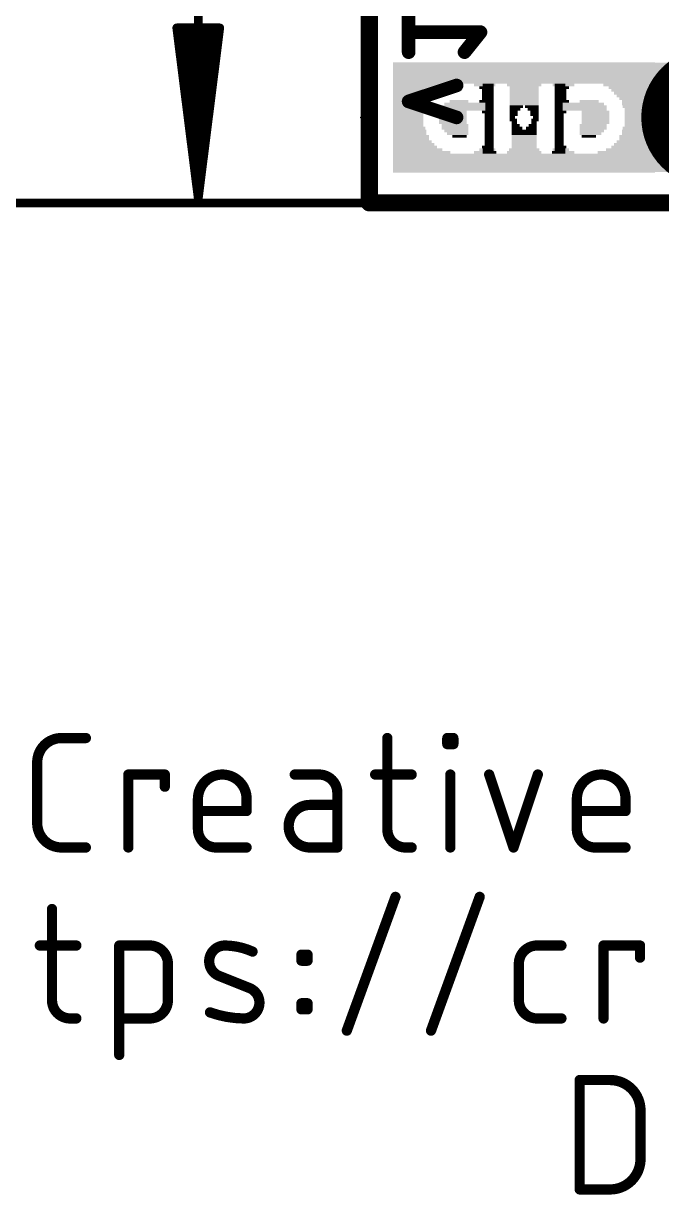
# Model space of a CAD drawing. Extents: x -28.7 to 57.9, y -15.3 to 34.1.
# Drawn here: x -5.14 to 4.34, y -14.73 to 2.67 of the extents above; entities that cross this region are included whole.
import ezdxf

# ---------------------------------------------------------------- set-up
doc = ezdxf.new("R2010")
doc.units = 0
for name, color, linetype in [('1', 12, 'CONTINUOUS'), ('16', 53, 'CONTINUOUS'), ('17', 254, 'CONTINUOUS'), ('20', 53, 'CONTINUOUS'), ('21', 41, 'CONTINUOUS'), ('22', 40, 'CONTINUOUS'), ('23', 53, 'CONTINUOUS'), ('29', 253, 'CONTINUOUS'), ('30', 253, 'CONTINUOUS'), ('47', 253, 'CONTINUOUS'), ('51', 53, 'CONTINUOUS')]:
    doc.layers.add(name, color=color, linetype=linetype)

# ---------------------------------------------------------------- blocks, each defined once
blk = doc.blocks.new('RECT')
blk.add_solid([(-0.5, -0.5), (0.5, -0.5), (-0.5, 0.5), (0.5, 0.5)])
blk = doc.blocks.new('ROUNDP')
at = {"const_width": 0.5}
blk.add_lwpolyline([(0, -0.25, 1), (0, 0.25, 1), (0, -0.25)], format="xyb", dxfattribs=at)

msp = doc.modelspace()

# ---------------------------------------------------------------- linework, layer by layer
at = {"layer": '1', "const_width": 0.254}
for points in [[(0, 0), (0, 25.4)], [(0, 0), (0, 4.318)], [(27.94, 0), (0, 0)], [(27.94, 0), (0, 0)]]:
    msp.add_lwpolyline(points, dxfattribs=at)
at = {"layer": '1', "const_width": 0.127}
for points in [[(0, 0.0635, 1), (0, -0.0635)], [(0, 0.0635, 1), (0, -0.0635)], [(-0.0635, 0, 1), (0.0635, 0)], [(-0.0635, 0, 1), (0.0635, 0)]]:
    msp.add_lwpolyline(points, format="xyb", dxfattribs=at)
at = {"layer": '16'}
for points, const_width in [([(0, 0), (0, 25.4)], 0.254), ([(0.5842, 2.2394), (0.5842, 2.8321)], 0.2032), ([(1.651, 2.5358), (0.5842, 2.5358)], 0.2032), ([(1.4139, 2.2394), (1.651, 2.5358)], 0.2032), ([(0.5842, 1.5071), (1.2954, 1.7441)], 0.2032), ([(1.2954, 1.27), (0.5842, 1.5071)], 0.2032), ([(27.94, 0), (0, 0)], 0.254)]:
    msp.add_lwpolyline(points, dxfattribs=dict(at, const_width=const_width))
for points, const_width in [([(0.5842, 2.5866, 1), (0.5842, 2.485)], 0.1016), ([(1.6907, 2.504, 1), (1.6113, 2.5675)], 0.1016), ([(1.651, 2.485, 1), (1.651, 2.5866)], 0.1016), ([(0.5334, 2.2394, 1), (0.635, 2.2394)], 0.1016), ([(1.3743, 2.2712, 1), (1.4536, 2.2077)], 0.1016), ([(1.3115, 1.6959, 1), (1.2793, 1.7923)], 0.1016), ([(0.6003, 1.5553, 1), (0.5681, 1.4589)], 0.1016), ([(0.5681, 1.5553, 1), (0.6003, 1.4589)], 0.1016), ([(1.2793, 1.2218, 1), (1.3115, 1.3182)], 0.1016), ([(0, 0.0635, 1), (0, -0.0635)], 0.127), ([(-0.0635, 0, 1), (0.0635, 0)], 0.127)]:
    msp.add_lwpolyline(points, format="xyb", dxfattribs=dict(at, const_width=const_width))
at = {"layer": '20', "const_width": 0.2032}
for points in [[(0, 25.4), (0, 0)], [(0, 0), (27.94, 0)]]:
    msp.add_lwpolyline(points, dxfattribs=at)
at = {"layer": '20', "const_width": 0.1016}
for points in [[(0, 0.0508, 1), (0, -0.0508)], [(-0.0508, 0, 1), (0.0508, 0)]]:
    msp.add_lwpolyline(points, format="xyb", dxfattribs=at)
at = {"layer": '23'}
msp.add_point((-0.127, 1.27), dxfattribs=at)
at = {"layer": '47', "const_width": 0.13}
for points in [[(-2.54, 12.635), (-2.54, 0.065)], [(-2.54, 0.065), (-2.8592, 2.6)], [(-2.8592, 2.6), (-2.2208, 2.6)], [(-2.54, 0.065), (-2.8, 2.6)], [(-2.54, 0.065), (-2.67, 2.6)], [(-2.2208, 2.6), (-2.54, 0.065)], [(-2.41, 2.6), (-2.54, 0.065)], [(-2.28, 2.6), (-2.54, 0.065)], [(0, 0), (-9.57, 0)], [(5.08, 0), (-4.49, 0)]]:
    msp.add_lwpolyline(points, dxfattribs=at)
at = {"layer": '47', "const_width": 0.065}
for points in [[(-2.827, 2.6041, 1), (-2.8915, 2.5959)], [(-2.8592, 2.6325, 1), (-2.8592, 2.5675)], [(-2.7677, 2.6033, 1), (-2.8323, 2.5967)], [(-2.6375, 2.6017, 1), (-2.7025, 2.5983)], [(-2.3775, 2.5983, 1), (-2.4425, 2.6017)], [(-2.2477, 2.5967, 1), (-2.3123, 2.6033)], [(-2.1885, 2.5959, 1), (-2.253, 2.6041)], [(-2.2208, 2.5675, 1), (-2.2208, 2.6325)], [(-4.49, 0.0325, 1), (-4.49, -0.0325)], [(-2.5722, 0.0691, 1), (-2.5078, 0.0609)], [(-2.5723, 0.0683, 1), (-2.5077, 0.0617)], [(-2.5725, 0.0633, 1), (-2.5075, 0.0667)], [(-2.5725, 0.0667, 1), (-2.5075, 0.0633)], [(-2.5725, 0.065, 1), (-2.5075, 0.065)], [(-2.5723, 0.0617, 1), (-2.5077, 0.0683)], [(-2.5722, 0.0609, 1), (-2.5078, 0.0691)], [(0, -0.0325, 1), (0, 0.0325)]]:
    msp.add_lwpolyline(points, format="xyb", dxfattribs=at)
at = {"layer": '51'}
for points, const_width in [([(-4.5703, -7.9502, 0.4142), (-4.9316, -8.3114)], 0.1524), ([(-4.5703, -7.9121, 1), (-4.5703, -7.9883)], 0.0762), ([(-4.5703, -7.9883, 1), (-4.5703, -7.9121)], 0.0762), ([(-4.2091, -7.9883, 1), (-4.2091, -7.9121)], 0.0762), ([(0.3058, -7.9502, 1), (0.2296, -7.9502)], 0.0762), ([(1.1962, -7.9502, 1), (1.12, -7.9502)], 0.0762), ([(1.1581, -7.9121, 1), (1.1581, -7.9883)], 0.0762), ([(1.1581, -8.0024, 1), (1.1581, -8.0786)], 0.0762), ([(1.12, -8.0405, 1), (1.1962, -8.0405)], 0.0762), ([(1.2865, -7.9502, 1), (1.2103, -7.9502)], 0.0762), ([(1.2103, -8.0405, 1), (1.2865, -8.0405)], 0.0762), ([(1.2484, -7.9883, 1), (1.2484, -7.9121)], 0.0762), ([(1.2484, -8.0786, 1), (1.2484, -8.0024)], 0.0762), ([(-4.8935, -8.3114, 1), (-4.9697, -8.3114)], 0.0762), ([(-4.9697, -8.3114, 1), (-4.8935, -8.3114)], 0.0762), ([(-3.5402, -8.4921, 1), (-3.6164, -8.4921)], 0.0762), ([(-3.5783, -8.454, 1), (-3.5783, -8.5302)], 0.0762), ([(-2.9984, -8.4921, 1), (-3.0746, -8.4921)], 0.0762), ([(-3.0365, -8.5302, 1), (-3.0365, -8.454)], 0.0762), ([(-1.8222, -8.8533, 1), (-2.5447, -8.8533)], 0.1524), ([(-1.107, -8.454, 1), (-1.107, -8.5302)], 0.0762), ([(-0.4749, -8.763, 0.4142), (-0.7458, -8.4921)], 0.1524), ([(-0.7458, -8.454, 1), (-0.7458, -8.5302)], 0.0762), ([(-0.7458, -8.5302, 1), (-0.7458, -8.454)], 0.0762), ([(0.0871, -8.454, 1), (0.0871, -8.5302)], 0.0762), ([(0.6289, -8.5302, 1), (0.6289, -8.454)], 0.0762), ([(1.2414, -8.4921, 1), (1.1652, -8.4921)], 0.0762), ([(1.816, -8.48, 1), (1.7438, -8.5041)], 0.0762), ([(2.5385, -8.5041, 1), (2.4662, -8.48)], 0.0762), ([(3.805, -8.8533, 1), (3.0825, -8.8533)], 0.1524), ([(-3.0746, -8.6727, 1), (-2.9984, -8.6727)], 0.0762), ([(-0.4368, -8.763, 1), (-0.513, -8.763)], 0.0762), ([(-2.5066, -8.8533, 1), (-2.5828, -8.8533)], 0.0762), ([(-2.5828, -8.8533, 1), (-2.5066, -8.8533)], 0.0762), ([(-1.7841, -8.8533, 1), (-1.8603, -8.8533)], 0.0762), ([(-1.8603, -8.8533, 1), (-1.7841, -8.8533)], 0.0762), ([(-0.8813, -8.9436, 1), (-0.8813, -9.5758)], 0.1524), ([(-0.8813, -8.9055, 1), (-0.8813, -8.9817)], 0.0762), ([(-0.8813, -8.9817, 1), (-0.8813, -8.9055)], 0.0762), ([(-0.513, -8.763, 1), (-0.4368, -8.763)], 0.0762), ([(-0.4749, -8.9817, 1), (-0.4749, -8.9055)], 0.0762), ([(3.1206, -8.8533, 1), (3.0444, -8.8533)], 0.0762), ([(3.0444, -8.8533, 1), (3.1206, -8.8533)], 0.0762), ([(3.8431, -8.8533, 1), (3.7669, -8.8533)], 0.0762), ([(3.7669, -8.8533, 1), (3.8431, -8.8533)], 0.0762), ([(-2.5447, -8.9958, 1), (-2.5447, -9.072)], 0.0762), ([(-1.8603, -9.0339, 1), (-1.7841, -9.0339)], 0.0762), ([(-1.8222, -9.072, 1), (-1.8222, -8.9958)], 0.0762), ([(3.0825, -8.9958, 1), (3.0825, -9.072)], 0.0762), ([(3.7669, -9.0339, 1), (3.8431, -9.0339)], 0.0762), ([(3.805, -9.072, 1), (3.805, -8.9958)], 0.0762), ([(-4.9316, -9.2146, 0.4142), (-4.5703, -9.5758)], 0.1524), ([(-4.8935, -9.2146, 1), (-4.9697, -9.2146)], 0.0762), ([(-4.9697, -9.2146, 1), (-4.8935, -9.2146)], 0.0762), ([(-2.5447, -9.3049, 0.4142), (-2.2738, -9.5758)], 0.1524), ([(-2.5066, -9.3049, 1), (-2.5828, -9.3049)], 0.0762), ([(-2.5828, -9.3049, 1), (-2.5066, -9.3049)], 0.0762), ([(0.2677, -9.3049, 0.4142), (0.5386, -9.5758)], 0.1524), ([(0.3058, -9.3049, 1), (0.2296, -9.3049)], 0.0762), ([(0.2296, -9.3049, 1), (0.3058, -9.3049)], 0.0762), ([(3.0825, -9.3049, 0.4142), (3.3534, -9.5758)], 0.1524), ([(3.1206, -9.3049, 1), (3.0444, -9.3049)], 0.0762), ([(3.0444, -9.3049, 1), (3.1206, -9.3049)], 0.0762), ([(-4.5703, -9.5377, 1), (-4.5703, -9.6139)], 0.0762), ([(-4.5703, -9.6139, 1), (-4.5703, -9.5377)], 0.0762), ([(-4.2091, -9.6139, 1), (-4.2091, -9.5377)], 0.0762), ([(-3.6164, -9.5758, 1), (-3.5402, -9.5758)], 0.0762), ([(-2.2738, -9.5377, 1), (-2.2738, -9.6139)], 0.0762), ([(-2.2738, -9.6139, 1), (-2.2738, -9.5377)], 0.0762), ([(-1.8222, -9.6139, 1), (-1.8222, -9.5377)], 0.0762), ([(-0.8813, -9.5377, 1), (-0.8813, -9.6139)], 0.0762), ([(-0.8813, -9.6139, 1), (-0.8813, -9.5377)], 0.0762), ([(-0.513, -9.5758, 1), (-0.4368, -9.5758)], 0.0762), ([(-0.4749, -9.6139, 1), (-0.4749, -9.5377)], 0.0762), ([(0.5386, -9.5377, 1), (0.5386, -9.6139)], 0.0762), ([(0.5386, -9.6139, 1), (0.5386, -9.5377)], 0.0762), ([(0.6289, -9.6139, 1), (0.6289, -9.5377)], 0.0762), ([(1.1652, -9.5758, 1), (1.2414, -9.5758)], 0.0762), ([(2.105, -9.5638, 1), (2.1773, -9.5878)], 0.0762), ([(2.105, -9.5878, 1), (2.1773, -9.5638)], 0.0762), ([(3.3534, -9.5377, 1), (3.3534, -9.6139)], 0.0762), ([(3.3534, -9.6139, 1), (3.3534, -9.5377)], 0.0762), ([(3.805, -9.6139, 1), (3.805, -9.5377)], 0.0762), ([(0.4244, -10.3226, 1), (0.3528, -10.2966)], 0.0762), ([(1.6749, -10.3226, 1), (1.6033, -10.2966)], 0.0762), ([(-4.6737, -10.4902, 1), (-4.7499, -10.4902)], 0.0762), ([(-4.8925, -10.994, 1), (-4.8925, -11.0702)], 0.0762), ([(-4.3506, -11.0702, 1), (-4.3506, -10.994)], 0.0762), ([(-3.6752, -11.0321, 1), (-3.7514, -11.0321)], 0.0762), ([(-3.7133, -10.994, 1), (-3.7133, -11.0702)], 0.0762), ([(-2.9908, -11.303, 0.4142), (-3.2618, -11.0321)], 0.1524), ([(-3.2618, -10.994, 1), (-3.2618, -11.0702)], 0.0762), ([(-3.2618, -11.0702, 1), (-3.2618, -10.994)], 0.0762), ([(-2.1402, -11.0321, 0.8318), (-2.2305, -11.4836)], 0.1524), ([(-1.7338, -11.1224, 0.1026), (-2.1402, -11.0321)], 0.1524), ([(-2.1396, -10.994, 1), (-2.1407, -11.0702)], 0.0762), ([(-2.1407, -11.0702, 1), (-2.1396, -10.994)], 0.0762), ([(2.4919, -11.0321, 0.4142), (2.221, -11.303)], 0.1524), ([(2.4919, -10.994, 1), (2.4919, -11.0702)], 0.0762), ([(2.4919, -11.0702, 1), (2.4919, -10.994)], 0.0762), ([(2.8531, -11.0702, 1), (2.8531, -10.994)], 0.0762), ([(3.5163, -11.0321, 1), (3.4401, -11.0321)], 0.0762), ([(3.4782, -10.994, 1), (3.4782, -11.0702)], 0.0762), ([(4.0582, -11.0321, 1), (3.982, -11.0321)], 0.0762), ([(4.0201, -11.0702, 1), (4.0201, -10.994)], 0.0762), ([(-1.7494, -11.1571, 1), (-1.7181, -11.0876)], 0.0762), ([(-0.9697, -11.1675, 1), (-1.0459, -11.1675)], 0.0762), ([(-1.0078, -11.1294, 1), (-1.0078, -11.2056)], 0.0762), ([(-0.8794, -11.1675, 1), (-0.9556, -11.1675)], 0.0762), ([(-0.9175, -11.2056, 1), (-0.9175, -11.1294)], 0.0762), ([(-2.9527, -11.303, 1), (-3.0289, -11.303)], 0.0762), ([(-3.0289, -11.303, 1), (-2.9527, -11.303)], 0.0762), ([(-1.0078, -11.2197, 1), (-1.0078, -11.2959)], 0.0762), ([(-1.0459, -11.2578, 1), (-0.9697, -11.2578)], 0.0762), ([(-0.9556, -11.2578, 1), (-0.8794, -11.2578)], 0.0762), ([(-0.9175, -11.2959, 1), (-0.9175, -11.2197)], 0.0762), ([(2.2591, -11.303, 1), (2.1829, -11.303)], 0.0762), ([(2.1829, -11.303, 1), (2.2591, -11.303)], 0.0762), ([(3.982, -11.2127, 1), (4.0582, -11.2127)], 0.0762), ([(-2.2163, -11.4483, 1), (-2.2446, -11.519)], 0.0762), ([(-2.2446, -11.519, 1), (-2.2163, -11.4482)], 0.0762), ([(-1.8692, -12.1158, 0.8318), (-1.7789, -11.6642)], 0.1524), ([(-1.7648, -11.6289, 1), (-1.7931, -11.6996)], 0.0762), ([(-1.7931, -11.6996, 1), (-1.7648, -11.6289)], 0.0762), ([(-4.7118, -11.8449, 0.4142), (-4.4409, -12.1158)], 0.1524), ([(-4.6737, -11.8449, 1), (-4.7499, -11.8449)], 0.0762), ([(-4.7499, -11.8449, 1), (-4.6737, -11.8449)], 0.0762), ([(-3.2618, -12.1158, 0.4142), (-2.9908, -11.8449)], 0.1524), ([(-2.9527, -11.8449, 1), (-3.0289, -11.8449)], 0.0762), ([(-3.0289, -11.8449, 1), (-2.9527, -11.8449)], 0.0762), ([(-0.9697, -11.89, 1), (-1.0459, -11.89)], 0.0762), ([(-1.0078, -11.8519, 1), (-1.0078, -11.9281)], 0.0762), ([(-0.8794, -11.89, 1), (-0.9556, -11.89)], 0.0762), ([(-0.9175, -11.9281, 1), (-0.9175, -11.8519)], 0.0762), ([(2.221, -11.8449, 0.4142), (2.4919, -12.1158)], 0.1524), ([(2.2591, -11.8449, 1), (2.1829, -11.8449)], 0.0762), ([(2.1829, -11.8449, 1), (2.2591, -11.8449)], 0.0762), ([(-2.353, -11.9896, 1), (-2.3788, -12.0613)], 0.0762), ([(-2.3659, -12.0255, 0.083), (-1.8692, -12.1158)], 0.1524), ([(-1.0078, -11.9422, 1), (-1.0078, -12.0184)], 0.0762), ([(-1.0459, -11.9803, 1), (-0.9697, -11.9803)], 0.0762), ([(-0.9556, -11.9803, 1), (-0.8794, -11.9803)], 0.0762), ([(-0.9175, -12.0184, 1), (-0.9175, -11.9422)], 0.0762), ([(-4.4409, -12.0777, 1), (-4.4409, -12.1539)], 0.0762), ([(-4.4409, -12.1539, 1), (-4.4409, -12.0777)], 0.0762), ([(-4.3506, -12.1539, 1), (-4.3506, -12.0777)], 0.0762), ([(-3.7133, -12.0777, 1), (-3.7133, -12.1539)], 0.0762), ([(-3.2618, -12.0777, 1), (-3.2618, -12.1539)], 0.0762), ([(-3.2618, -12.1539, 1), (-3.2618, -12.0777)], 0.0762), ([(-1.8687, -12.0777, 1), (-1.8698, -12.1539)], 0.0762), ([(-1.8698, -12.1539, 1), (-1.8687, -12.0777)], 0.0762), ([(2.4919, -12.0777, 1), (2.4919, -12.1539)], 0.0762), ([(2.4919, -12.1539, 1), (2.4919, -12.0777)], 0.0762), ([(2.8531, -12.1539, 1), (2.8531, -12.0777)], 0.0762), ([(3.4401, -12.1158, 1), (3.5163, -12.1158)], 0.0762), ([(-0.3697, -12.2834, 1), (-0.2981, -12.3094)], 0.0762), ([(0.8808, -12.2834, 1), (0.9524, -12.3094)], 0.0762), ([(-3.7514, -12.6577, 1), (-3.6752, -12.6577)], 0.0762), ([(3.1623, -13.0302, 1), (3.0861, -13.0302)], 0.0762), ([(3.1242, -12.9921, 1), (3.1242, -13.0683)], 0.0762), ([(4.0273, -13.4818, 0.4142), (3.5758, -13.0302)], 0.1524), ([(3.5758, -12.9921, 1), (3.5758, -13.0683)], 0.0762), ([(3.5758, -13.0683, 1), (3.5758, -12.9921)], 0.0762), ([(4.0654, -13.4818, 1), (3.9892, -13.4818)], 0.0762), ([(3.9892, -13.4818, 1), (4.0654, -13.4818)], 0.0762), ([(3.5758, -14.6558, 0.4142), (4.0273, -14.2042)], 0.1524), ([(4.0654, -14.2042, 1), (3.9892, -14.2042)], 0.0762), ([(3.9892, -14.2042, 1), (4.0654, -14.2042)], 0.0762), ([(3.1242, -14.6177, 1), (3.1242, -14.6939)], 0.0762), ([(3.5758, -14.6177, 1), (3.5758, -14.6939)], 0.0762), ([(3.5758, -14.6939, 1), (3.5758, -14.6177)], 0.0762), ([(3.0861, -14.6558, 1), (3.1623, -14.6558)], 0.0762)]:
    msp.add_lwpolyline(points, format="xyb", dxfattribs=dict(at, const_width=const_width))
at = {"layer": '51', "const_width": 0.1524}
for points in [[(-4.5703, -7.9502), (-4.2091, -7.9502)], [(0.2677, -7.9502), (0.2677, -9.3049)], [(1.1581, -8.0405), (1.1581, -7.9502)], [(1.1581, -7.9502), (1.2484, -7.9502)], [(1.2484, -8.0405), (1.1581, -8.0405)], [(1.2484, -7.9502), (1.2484, -8.0405)], [(-4.9316, -9.2146), (-4.9316, -8.3114)], [(-3.5783, -9.5758), (-3.5783, -8.4921)], [(-3.5783, -8.4921), (-3.0365, -8.4921)], [(-3.0365, -8.4921), (-3.0365, -8.6727)], [(-0.7458, -8.4921), (-1.107, -8.4921)], [(0.0871, -8.4921), (0.6289, -8.4921)], [(1.2033, -9.5758), (1.2033, -8.4921)], [(1.7799, -8.4921), (2.1411, -9.5758)], [(2.1411, -9.5758), (2.5024, -8.4921)], [(-0.4749, -9.5758), (-0.4749, -8.763)], [(-2.5447, -9.3049), (-2.5447, -8.8533)], [(-1.8222, -8.8533), (-1.8222, -9.0339)], [(-0.4749, -8.9436), (-0.8813, -8.9436)], [(3.0825, -9.3049), (3.0825, -8.8533)], [(3.805, -8.8533), (3.805, -9.0339)], [(-1.8222, -9.0339), (-2.5447, -9.0339)], [(3.805, -9.0339), (3.0825, -9.0339)], [(-4.2091, -9.5758), (-4.5703, -9.5758)], [(-1.8222, -9.5758), (-2.2738, -9.5758)], [(-0.8813, -9.5758), (-0.4749, -9.5758)], [(0.5386, -9.5758), (0.6289, -9.5758)], [(3.805, -9.5758), (3.3534, -9.5758)], [(-0.3339, -12.2964), (0.3886, -10.3096)], [(0.9166, -12.2964), (1.6391, -10.3096)], [(-4.7118, -10.4902), (-4.7118, -11.8449)], [(-4.8925, -11.0321), (-4.3506, -11.0321)], [(-3.7133, -12.6577), (-3.7133, -11.0321)], [(-3.7133, -11.0321), (-3.2618, -11.0321)], [(2.4919, -11.0321), (2.8531, -11.0321)], [(3.4782, -12.1158), (3.4782, -11.0321)], [(3.4782, -11.0321), (4.0201, -11.0321)], [(4.0201, -11.0321), (4.0201, -11.2127)], [(-1.0078, -11.2578), (-1.0078, -11.1675)], [(-1.0078, -11.1675), (-0.9175, -11.1675)], [(-0.9175, -11.1675), (-0.9175, -11.2578)], [(-2.9908, -11.303), (-2.9908, -11.8449)], [(-0.9175, -11.2578), (-1.0078, -11.2578)], [(2.221, -11.8449), (2.221, -11.303)], [(-1.7789, -11.6642), (-2.2305, -11.4836)], [(-1.0078, -11.9803), (-1.0078, -11.89)], [(-1.0078, -11.89), (-0.9175, -11.89)], [(-0.9175, -11.89), (-0.9175, -11.9803)], [(-0.9175, -11.9803), (-1.0078, -11.9803)], [(-4.4409, -12.1158), (-4.3506, -12.1158)], [(-3.2618, -12.1158), (-3.7133, -12.1158)], [(2.8531, -12.1158), (2.4919, -12.1158)], [(3.1242, -14.6558), (3.1242, -13.0302)], [(3.1242, -13.0302), (3.5758, -13.0302)], [(4.0273, -13.4818), (4.0273, -14.2042)], [(3.5758, -14.6558), (3.1242, -14.6558)]]:
    msp.add_lwpolyline(points, dxfattribs=at)

# ---------------------------------------------------------------- block references
at = {"layer": '17', "xscale": 1.8796, "yscale": 1.8796, "rotation": 90}
msp.add_blockref('ROUNDP', (5.08, 1.27), dxfattribs=at)
msp.add_blockref('ROUNDP', (5.08, 1.27), dxfattribs=at)
at = {"layer": '21', "yscale": 0.04}
for p, xscale in [((2.293, 2.07), 3.88), ((2.293, 2.03), 3.88), ((2.293, 1.99), 3.88), ((2.293, 1.95), 3.88), ((2.293, 1.91), 3.88), ((2.293, 1.87), 3.88), ((2.293, 1.83), 3.88), ((0.773, 1.79), 0.84), ((0.733, 1.75), 0.76), ((2.833, 1.79), 2.8), ((1.713, 1.75), 0.32), ((2.313, 1.75), 0.48), ((2.833, 1.75), 0.16), ((3.853, 1.75), 0.76), ((0.693, 1.71), 0.68), ((0.673, 1.67), 0.64), ((0.633, 1.63), 0.56), ((0.633, 1.59), 0.56), ((0.613, 1.55), 0.52), ((1.733, 1.71), 0.2), ((1.753, 1.67), 0.16), ((1.753, 1.63), 0.16), ((1.753, 1.59), 0.16), ((1.753, 1.55), 0.16), ((2.313, 1.71), 0.4), ((2.333, 1.67), 0.36), ((2.333, 1.63), 0.36), ((2.353, 1.59), 0.32), ((2.373, 1.55), 0.28), ((2.813, 1.71), 0.12), ((2.813, 1.67), 0.12), ((2.813, 1.63), 0.12), ((2.813, 1.59), 0.12), ((2.813, 1.55), 0.12), ((3.893, 1.71), 0.68), ((3.913, 1.67), 0.64), ((3.933, 1.63), 0.6), ((3.953, 1.59), 0.56), ((3.973, 1.55), 0.52), ((0.593, 1.51), 0.48), ((0.593, 1.47), 0.48), ((0.593, 1.43), 0.48), ((0.573, 1.39), 0.44), ((1.453, 1.43), 0.76), ((1.453, 1.39), 0.76), ((1.473, 1.47), 0.72), ((1.333, 1.51), 0.28), ((1.733, 1.51), 0.2), ((2.393, 1.51), 0.24), ((2.393, 1.47), 0.24), ((2.413, 1.43), 0.2), ((2.433, 1.39), 0.16), ((2.813, 1.51), 0.12), ((2.813, 1.47), 0.12), ((2.813, 1.43), 0.12), ((2.813, 1.39), 0.12), ((3.273, 1.51), 0.24), ((3.293, 1.47), 0.28), ((3.313, 1.43), 0.32), ((3.333, 1.39), 0.36), ((3.993, 1.51), 0.48), ((3.993, 1.47), 0.48), ((4.013, 1.43), 0.44), ((4.013, 1.39), 0.44), ((0.573, 1.35), 0.44), ((0.573, 1.31), 0.44), ((0.573, 1.27), 0.44), ((0.573, 1.23), 0.44), ((1.173, 1.35), 0.28), ((1.153, 1.31), 0.24), ((1.153, 1.27), 0.24), ((1.153, 1.23), 0.24), ((1.753, 1.35), 0.16), ((1.773, 1.31), 0.12), ((1.773, 1.27), 0.12), ((1.773, 1.23), 0.12), ((2.133, 1.27), 0.04), ((2.153, 1.23), 0.08), ((2.453, 1.35), 0.12), ((2.453, 1.31), 0.12), ((2.473, 1.27), 0.08), ((2.493, 1.23), 0.04), ((2.813, 1.35), 0.12), ((2.813, 1.31), 0.12), ((2.813, 1.27), 0.12), ((2.813, 1.23), 0.12), ((3.353, 1.35), 0.4), ((3.353, 1.31), 0.4), ((3.353, 1.27), 0.4), ((3.353, 1.23), 0.4), ((4.013, 1.35), 0.44), ((4.013, 1.31), 0.44), ((4.013, 1.27), 0.44), ((4.013, 1.23), 0.44), ((0.573, 1.19), 0.44), ((0.573, 1.15), 0.44), ((0.593, 1.11), 0.48), ((0.593, 1.07), 0.48), ((0.593, 1.03), 0.48), ((1.153, 1.19), 0.24), ((1.273, 1.15), 0.4), ((1.273, 1.11), 0.4), ((1.293, 1.07), 0.36), ((1.313, 1.03), 0.32), ((1.773, 1.19), 0.12), ((1.773, 1.15), 0.12), ((1.773, 1.11), 0.12), ((1.773, 1.07), 0.12), ((1.773, 1.03), 0.12), ((2.153, 1.19), 0.08), ((2.173, 1.15), 0.12), ((2.193, 1.11), 0.16), ((2.213, 1.07), 0.2), ((2.213, 1.03), 0.2), ((2.813, 1.19), 0.12), ((2.813, 1.15), 0.12), ((2.813, 1.11), 0.12), ((2.813, 1.07), 0.12), ((2.813, 1.03), 0.12), ((3.353, 1.19), 0.4), ((3.333, 1.15), 0.36), ((3.333, 1.11), 0.36), ((3.313, 1.07), 0.32), ((3.293, 1.03), 0.28), ((3.993, 1.07), 0.48), ((3.993, 1.03), 0.48), ((4.013, 1.19), 0.44), ((4.013, 1.15), 0.44), ((4.013, 1.11), 0.44), ((0.613, 0.99), 0.52), ((0.613, 0.95), 0.52), ((0.633, 0.91), 0.56), ((0.653, 0.87), 0.6), ((1.333, 0.99), 0.2), ((1.773, 0.99), 0.12), ((1.773, 0.95), 0.12), ((1.773, 0.91), 0.12), ((1.773, 0.87), 0.12), ((2.233, 0.99), 0.24), ((2.253, 0.95), 0.28), ((2.273, 0.91), 0.32), ((2.273, 0.87), 0.32), ((2.813, 0.99), 0.12), ((2.813, 0.95), 0.12), ((2.813, 0.91), 0.12), ((2.813, 0.87), 0.12), ((3.233, 0.99), 0.16), ((3.933, 0.87), 0.6), ((3.953, 0.91), 0.56), ((3.973, 0.99), 0.52), ((3.973, 0.95), 0.52), ((0.673, 0.83), 0.64), ((0.713, 0.79), 0.72), ((0.753, 0.75), 0.8), ((2.293, 0.71), 3.88), ((1.713, 0.75), 0.32), ((1.753, 0.79), 0.24), ((1.753, 0.83), 0.16), ((2.293, 0.79), 0.44), ((2.313, 0.75), 0.48), ((2.293, 0.83), 0.36), ((2.813, 0.75), 0.2), ((2.813, 0.83), 0.12), ((2.833, 0.79), 0.16), ((3.813, 0.75), 0.84), ((3.873, 0.79), 0.72), ((3.913, 0.83), 0.64), ((2.293, 0.67), 3.88), ((2.293, 0.63), 3.88), ((2.293, 0.59), 3.88), ((2.293, 0.55), 3.88), ((2.293, 0.51), 3.88), ((2.293, 0.47), 3.88)]:
    msp.add_blockref('RECT', p, dxfattribs=dict(at, xscale=xscale))
at = {"layer": '21', "xscale": 21.8694, "yscale": 1.6256, "rotation": 180}
msp.add_blockref('RECT', (15.1765, 1.27), dxfattribs=at)
at = {"layer": '22', "yscale": 0.04, "rotation": 180}
for p, xscale in [((2.3044, 2.07), 3.88), ((2.3044, 2.03), 3.88), ((2.3044, 1.99), 3.88), ((2.3044, 1.95), 3.88), ((2.3044, 1.91), 3.88), ((2.3044, 1.87), 3.88), ((2.3044, 1.83), 3.88), ((1.7644, 1.79), 2.8), ((0.7444, 1.75), 0.76), ((1.7644, 1.75), 0.16), ((2.2844, 1.75), 0.48), ((2.8844, 1.75), 0.32), ((3.8244, 1.79), 0.84), ((3.8644, 1.75), 0.76), ((0.7044, 1.71), 0.68), ((0.6844, 1.67), 0.64), ((0.6644, 1.63), 0.6), ((0.6444, 1.59), 0.56), ((0.6244, 1.55), 0.52), ((1.7844, 1.71), 0.12), ((1.7844, 1.67), 0.12), ((1.7844, 1.63), 0.12), ((1.7844, 1.59), 0.12), ((1.7844, 1.55), 0.12), ((2.2844, 1.71), 0.4), ((2.2644, 1.67), 0.36), ((2.2644, 1.63), 0.36), ((2.2444, 1.59), 0.32), ((2.2244, 1.55), 0.28), ((2.8644, 1.71), 0.2), ((2.8444, 1.67), 0.16), ((2.8444, 1.63), 0.16), ((2.8444, 1.59), 0.16), ((2.8444, 1.55), 0.16), ((3.9044, 1.71), 0.68), ((3.9244, 1.67), 0.64), ((3.9644, 1.63), 0.56), ((3.9644, 1.59), 0.56), ((3.9844, 1.55), 0.52), ((0.6044, 1.51), 0.48), ((0.6044, 1.47), 0.48), ((0.5844, 1.43), 0.44), ((0.5844, 1.39), 0.44), ((1.2644, 1.39), 0.36), ((1.2844, 1.43), 0.32), ((1.3044, 1.47), 0.28), ((1.3244, 1.51), 0.24), ((1.7844, 1.51), 0.12), ((1.7844, 1.47), 0.12), ((1.7844, 1.43), 0.12), ((1.7844, 1.39), 0.12), ((2.2044, 1.51), 0.24), ((2.2044, 1.47), 0.24), ((2.1844, 1.43), 0.2), ((2.1644, 1.39), 0.16), ((2.8644, 1.51), 0.2), ((3.1244, 1.47), 0.72), ((3.1444, 1.43), 0.76), ((3.1444, 1.39), 0.76), ((3.2644, 1.51), 0.28), ((4.0044, 1.51), 0.48), ((4.0044, 1.47), 0.48), ((4.0044, 1.43), 0.48), ((4.0244, 1.39), 0.44), ((0.5844, 1.35), 0.44), ((0.5844, 1.31), 0.44), ((0.5844, 1.27), 0.44), ((0.5844, 1.23), 0.44), ((1.2444, 1.35), 0.4), ((1.2444, 1.31), 0.4), ((1.2444, 1.27), 0.4), ((1.2444, 1.23), 0.4), ((1.7844, 1.35), 0.12), ((1.7844, 1.31), 0.12), ((1.7844, 1.27), 0.12), ((1.7844, 1.23), 0.12), ((2.1444, 1.35), 0.12), ((2.1444, 1.31), 0.12), ((2.1244, 1.27), 0.08), ((2.1044, 1.23), 0.04), ((2.4444, 1.23), 0.08), ((2.4644, 1.27), 0.04), ((2.8444, 1.35), 0.16), ((2.8244, 1.31), 0.12), ((2.8244, 1.27), 0.12), ((2.8244, 1.23), 0.12), ((3.4244, 1.35), 0.28), ((3.4444, 1.31), 0.24), ((3.4444, 1.27), 0.24), ((3.4444, 1.23), 0.24), ((4.0244, 1.35), 0.44), ((4.0244, 1.31), 0.44), ((4.0244, 1.27), 0.44), ((4.0244, 1.23), 0.44), ((0.5844, 1.19), 0.44), ((0.5844, 1.15), 0.44), ((0.5844, 1.11), 0.44), ((0.6044, 1.07), 0.48), ((0.6044, 1.03), 0.48), ((1.2444, 1.19), 0.4), ((1.2644, 1.15), 0.36), ((1.2644, 1.11), 0.36), ((1.2844, 1.07), 0.32), ((1.3044, 1.03), 0.28), ((1.7844, 1.19), 0.12), ((1.7844, 1.15), 0.12), ((1.7844, 1.11), 0.12), ((1.7844, 1.07), 0.12), ((1.7844, 1.03), 0.12), ((2.3844, 1.07), 0.2), ((2.3844, 1.03), 0.2), ((2.4044, 1.11), 0.16), ((2.4244, 1.15), 0.12), ((2.4444, 1.19), 0.08), ((2.8244, 1.19), 0.12), ((2.8244, 1.15), 0.12), ((2.8244, 1.11), 0.12), ((2.8244, 1.07), 0.12), ((2.8244, 1.03), 0.12), ((3.3244, 1.15), 0.4), ((3.3244, 1.11), 0.4), ((3.3044, 1.07), 0.36), ((3.2844, 1.03), 0.32), ((3.4444, 1.19), 0.24), ((4.0044, 1.11), 0.48), ((4.0044, 1.07), 0.48), ((4.0044, 1.03), 0.48), ((4.0244, 1.19), 0.44), ((4.0244, 1.15), 0.44), ((0.6244, 0.99), 0.52), ((0.6244, 0.95), 0.52), ((0.6444, 0.91), 0.56), ((0.6644, 0.87), 0.6), ((1.3644, 0.99), 0.16), ((1.7844, 0.99), 0.12), ((1.7844, 0.95), 0.12), ((1.7844, 0.91), 0.12), ((1.7844, 0.87), 0.12), ((2.3244, 0.91), 0.32), ((2.3244, 0.87), 0.32), ((2.3444, 0.95), 0.28), ((2.3644, 0.99), 0.24), ((2.8244, 0.99), 0.12), ((2.8244, 0.95), 0.12), ((2.8244, 0.91), 0.12), ((2.8244, 0.87), 0.12), ((3.2644, 0.99), 0.2), ((3.9444, 0.87), 0.6), ((3.9644, 0.91), 0.56), ((3.9844, 0.99), 0.52), ((3.9844, 0.95), 0.52), ((0.6844, 0.83), 0.64), ((0.7244, 0.79), 0.72), ((0.7844, 0.75), 0.84), ((2.3044, 0.71), 3.88), ((1.7644, 0.79), 0.16), ((1.7844, 0.75), 0.2), ((1.7844, 0.83), 0.12), ((2.2844, 0.75), 0.48), ((2.3044, 0.79), 0.44), ((2.3044, 0.83), 0.36), ((2.8444, 0.79), 0.24), ((2.8844, 0.75), 0.32), ((2.8444, 0.83), 0.16), ((3.8444, 0.75), 0.8), ((3.8844, 0.79), 0.72), ((3.9244, 0.83), 0.64), ((2.3044, 0.67), 3.88), ((2.3044, 0.63), 3.88), ((2.3044, 0.59), 3.88), ((2.3044, 0.55), 3.88), ((2.3044, 0.51), 3.88), ((2.3044, 0.47), 3.88)]:
    msp.add_blockref('RECT', p, dxfattribs=dict(at, xscale=xscale))
at = {"layer": '22', "xscale": 21.8694, "yscale": 1.6256}
msp.add_blockref('RECT', (15.1765, 1.27), dxfattribs=at)
at = {"layer": '29', "xscale": 2.0828, "yscale": 2.0828, "rotation": 90}
msp.add_blockref('ROUNDP', (5.08, 1.27), dxfattribs=at)
at = {"layer": '30', "xscale": 2.0828, "yscale": 2.0828, "rotation": 90}
msp.add_blockref('ROUNDP', (5.08, 1.27), dxfattribs=at)

doc.saveas('drawing.dxf')
